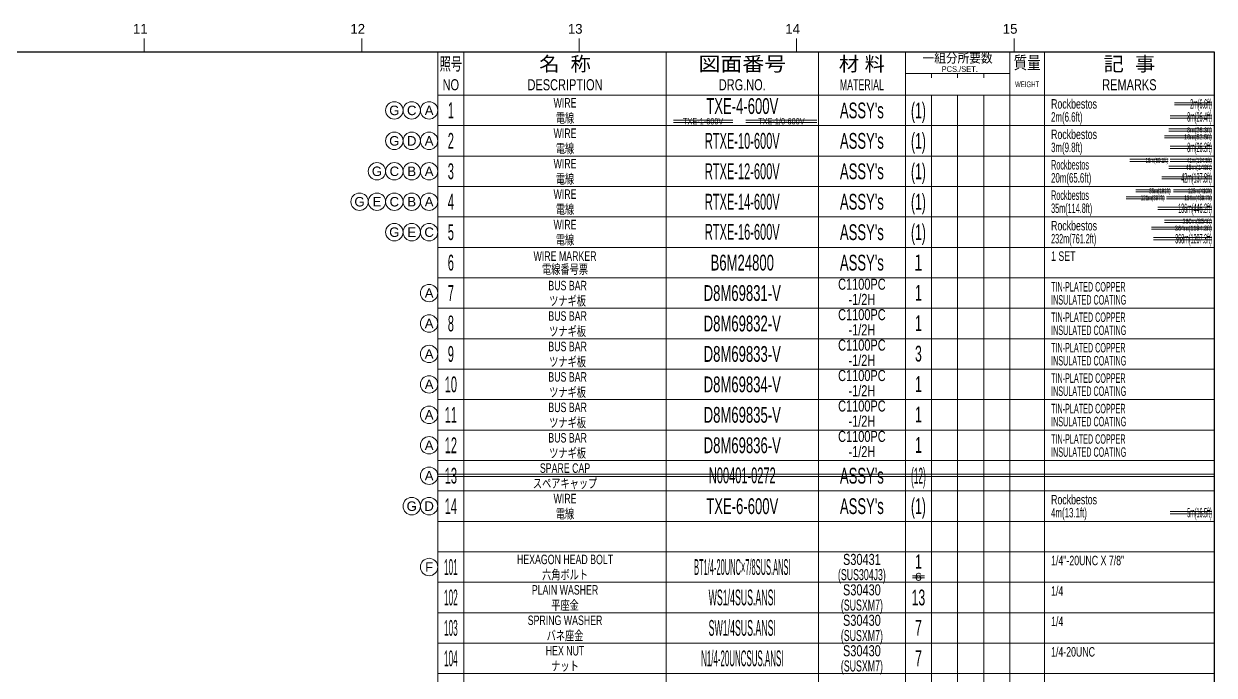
# Model space of a CAD drawing. Header units: millimetres. Extents: x 10 to 832, y 7 to 590.
# Drawn here: x 557.8 to 831.5, y 440.6 to 590.4 of the extents above; entities that cross this region are included whole.
import ezdxf
from ezdxf.enums import TextEntityAlignment as Align

# ---------------------------------------------------------------- set-up
doc = ezdxf.new("R2010")
doc.units = ezdxf.units.MM
for name, color, linetype in [('GR1_05', 7, 'Continuous'), ('図面枠B6M', 7, 'Continuous'), ('表題、部品表_01', 7, 'Continuous'), ('表題、部品表_02', 7, 'Continuous'), ('表題、部品表_03', 7, 'Continuous')]:
    doc.layers.add(name, color=color, linetype=linetype)
doc.styles.add('HG丸ｺﾞｼｯｸM-PRO', font='')
doc.styles.get('HG丸ｺﾞｼｯｸM-PRO').set_extended_font_data('HG丸ｺﾞｼｯｸM-PRO')

# ---------------------------------------------------------------- blocks, each defined once
blk = doc.blocks.new('BLKF023')
at = {"layer": '図面枠B6M', "color": 4, "linetype": 'Continuous', "lineweight": 13}
for p, q in [((585.5, 587), (585.5, 584)), ((635.5, 587), (635.5, 584)), ((685.5, 587), (685.5, 584)), ((735.5, 587), (735.5, 584)), ((785.5, 587), (785.5, 584)), ((829.5, 567), (831.5, 567)), ((829.5, 560), (831.5, 560)), ((829.5, 553), (831.5, 553)), ((829.5, 546), (831.5, 546)), ((829.5, 539), (831.5, 539)), ((829.5, 532), (831.5, 532)), ((829.5, 525), (831.5, 525)), ((829.5, 518), (831.5, 518)), ((829.5, 511), (831.5, 511)), ((829.5, 504), (831.5, 504)), ((829.5, 497), (831.5, 497)), ((829.5, 490), (831.5, 490)), ((829.5, 483), (831.5, 483)), ((829.5, 476), (831.5, 476)), ((829.5, 469), (831.5, 469)), ((829.5, 462), (831.5, 462)), ((829.5, 455), (831.5, 455)), ((829.5, 448), (831.5, 448)), ((829.5, 441), (831.5, 441))]:
    blk.add_line(p, q, dxfattribs=at)
at = {"layer": '図面枠B6M', "color": 2, "linetype": 'Continuous', "lineweight": 25}
for p, q in [((35.5, 584), (831.5, 584)), ((831.5, 584), (831.5, 15))]:
    blk.add_line(p, q, dxfattribs=at)
at = {"layer": '図面枠B6M', "color": 4, "linetype": 'Continuous', "lineweight": 13, "style": 'HG丸ｺﾞｼｯｸM-PRO', "width": 1.003994}
for s, p in [('11', (582.9, 587.45)), ('12', (632.9, 587.45)), ('13', (682.9, 587.45)), ('14', (732.9, 587.45)), ('15', (782.9, 587.45))]:
    blk.add_text(s, height=2.255, dxfattribs=at).set_placement(p, align=Align.BOTTOM_LEFT)
blk = doc.blocks.new('BLKF026')
at = {"layer": '表題、部品表_01', "color": 4, "linetype": 'Continuous', "lineweight": 13}
for p, q in [((653, 584), (653, 574)), ((653, 584), (831.5, 584)), ((659, 584), (659, 574)), ((705.5, 584), (705.5, 574)), ((740.5, 584), (740.5, 574)), ((760.5, 584), (760.5, 574)), ((784.5, 584), (784.5, 574)), ((792.5, 584), (792.5, 574)), ((831.5, 584), (831.5, 574)), ((760.5, 579), (784.5, 579)), ((766.5, 578), (766.5, 579)), ((772.5, 579), (772.5, 578)), ((778.5, 579), (778.5, 578)), ((653, 574), (831.5, 574))]:
    blk.add_line(p, q, dxfattribs=at)
at = {"layer": '表題、部品表_01', "color": 3, "linetype": 'Continuous', "lineweight": 35, "style": 'HG丸ｺﾞｼｯｸM-PRO'}
for s, height, width, p in [('名  称', 3.273, 1.042426, (682.25, 581.2)), ('図面番号', 3.273, 1.127518, (723, 581.2)), ('材 料', 3.273, 1.042439, (750.5, 581.2)), ('一組分所要数', 2.036, 0.966638, (772.5, 582.5)), ('質量', 2.909, 0.781842, (788.5, 581.5)), ('記  事', 3.273, 1.042426, (812, 581.2)), ('照号', 2.909, 0.651535, (656, 581.2)), ('PCS./SET.', 1.309, 0.862935, (773, 580)), ('NO', 2.545, 0.740841, (656, 576.4)), ('DESCRIPTION', 2.5455, 0.741365, (682.25, 576.4)), ('DRG.NO.', 2.545, 0.741189, (723, 576.4)), ('MATERIAL', 2.545, 0.594756, (750.5, 576.4)), ('REMARKS', 2.545, 0.742803, (812, 576.4)), ('WEIGHT', 1.309, 0.635507, (788.5, 576.5))]:
    blk.add_text(s, height=height, dxfattribs=dict(at, width=width)).set_placement(p, align=Align.MIDDLE_CENTER)
blk = doc.blocks.new('BLKF025')
at = {"layer": '表題、部品表_01', "color": 3, "linetype": 'Continuous', "lineweight": 13}
blk.add_blockref('BLKF026', (0, 0), dxfattribs=at)
blk = doc.blocks.new('BLKF133')
at = {"layer": '表題、部品表_02', "color": 4, "linetype": 'Continuous', "lineweight": 13}
for p, q in [((653, 567), (653, 560)), ((653, 567), (831.5, 567)), ((659, 567), (659, 560)), ((705.5, 567), (705.5, 560)), ((740.5, 567), (740.5, 560)), ((760.5, 567), (760.5, 560)), ((766.5, 567), (766.5, 560)), ((772.5, 567), (772.5, 560)), ((778.5, 560), (778.5, 567)), ((784.5, 567), (784.5, 560)), ((792.5, 567), (792.5, 560)), ((831.5, 567), (831.5, 560)), ((653, 560), (831.5, 560))]:
    blk.add_line(p, q, dxfattribs=at)
blk = doc.blocks.new('BLKF135')
at = {"layer": '表題、部品表_02', "color": 4, "linetype": 'Continuous', "lineweight": 13}
for p, q in [((653, 560), (653, 553)), ((653, 560), (831.5, 560)), ((659, 560), (659, 553)), ((705.5, 560), (705.5, 553)), ((740.5, 560), (740.5, 553)), ((760.5, 560), (760.5, 553)), ((766.5, 560), (766.5, 553)), ((772.5, 560), (772.5, 553)), ((778.5, 553), (778.5, 560)), ((784.5, 560), (784.5, 553)), ((792.5, 560), (792.5, 553)), ((831.5, 560), (831.5, 553)), ((653, 553), (831.5, 553))]:
    blk.add_line(p, q, dxfattribs=at)
blk = doc.blocks.new('BLKF137')
at = {"layer": '表題、部品表_02', "color": 4, "linetype": 'Continuous', "lineweight": 13}
for p, q in [((653, 553), (653, 546)), ((653, 553), (831.5, 553)), ((659, 553), (659, 546)), ((705.5, 553), (705.5, 546)), ((740.5, 553), (740.5, 546)), ((760.5, 553), (760.5, 546)), ((766.5, 553), (766.5, 546)), ((772.5, 553), (772.5, 546)), ((778.5, 546), (778.5, 553)), ((784.5, 553), (784.5, 546)), ((792.5, 553), (792.5, 546)), ((831.5, 553), (831.5, 546)), ((653, 546), (831.5, 546))]:
    blk.add_line(p, q, dxfattribs=at)
blk = doc.blocks.new('BLKF139')
at = {"layer": '表題、部品表_02', "color": 4, "linetype": 'Continuous', "lineweight": 13}
for p, q in [((653, 546), (653, 539)), ((653, 546), (831.5, 546)), ((659, 546), (659, 539)), ((705.5, 546), (705.5, 539)), ((740.5, 546), (740.5, 539)), ((760.5, 546), (760.5, 539)), ((766.5, 546), (766.5, 539)), ((772.5, 546), (772.5, 539)), ((778.5, 539), (778.5, 546)), ((784.5, 546), (784.5, 539)), ((792.5, 546), (792.5, 539)), ((831.5, 546), (831.5, 539)), ((653, 539), (831.5, 539))]:
    blk.add_line(p, q, dxfattribs=at)
blk = doc.blocks.new('BLKF141')
at = {"layer": '表題、部品表_02', "color": 4, "linetype": 'Continuous', "lineweight": 13}
for p, q in [((653, 539), (653, 532)), ((653, 539), (831.5, 539)), ((659, 539), (659, 532)), ((705.5, 539), (705.5, 532)), ((740.5, 539), (740.5, 532)), ((760.5, 539), (760.5, 532)), ((766.5, 539), (766.5, 532)), ((772.5, 539), (772.5, 532)), ((778.5, 532), (778.5, 539)), ((784.5, 539), (784.5, 532)), ((792.5, 539), (792.5, 532)), ((831.5, 539), (831.5, 532)), ((653, 532), (831.5, 532))]:
    blk.add_line(p, q, dxfattribs=at)
blk = doc.blocks.new('BLKF143')
at = {"layer": '表題、部品表_02', "color": 4, "linetype": 'Continuous', "lineweight": 13}
for p, q in [((653, 532), (653, 525)), ((653, 532), (831.5, 532)), ((659, 532), (659, 525)), ((705.5, 532), (705.5, 525)), ((740.5, 532), (740.5, 525)), ((760.5, 532), (760.5, 525)), ((766.5, 532), (766.5, 525)), ((772.5, 532), (772.5, 525)), ((778.5, 525), (778.5, 532)), ((784.5, 532), (784.5, 525)), ((792.5, 532), (792.5, 525)), ((831.5, 532), (831.5, 525)), ((653, 525), (831.5, 525))]:
    blk.add_line(p, q, dxfattribs=at)
blk = doc.blocks.new('BLKF145')
at = {"layer": '表題、部品表_02', "color": 4, "linetype": 'Continuous', "lineweight": 13}
for p, q in [((653, 525), (653, 518)), ((653, 525), (831.5, 525)), ((659, 525), (659, 518)), ((705.5, 525), (705.5, 518)), ((740.5, 525), (740.5, 518)), ((760.5, 525), (760.5, 518)), ((766.5, 525), (766.5, 518)), ((772.5, 525), (772.5, 518)), ((778.5, 518), (778.5, 525)), ((784.5, 525), (784.5, 518)), ((792.5, 525), (792.5, 518)), ((831.5, 525), (831.5, 518)), ((653, 518), (831.5, 518))]:
    blk.add_line(p, q, dxfattribs=at)
blk = doc.blocks.new('BLKF147')
at = {"layer": '表題、部品表_02', "color": 4, "linetype": 'Continuous', "lineweight": 13}
for p, q in [((653, 518), (653, 511)), ((653, 518), (831.5, 518)), ((659, 518), (659, 511)), ((705.5, 518), (705.5, 511)), ((740.5, 518), (740.5, 511)), ((760.5, 518), (760.5, 511)), ((766.5, 518), (766.5, 511)), ((772.5, 518), (772.5, 511)), ((778.5, 511), (778.5, 518)), ((784.5, 518), (784.5, 511)), ((792.5, 518), (792.5, 511)), ((831.5, 518), (831.5, 511)), ((653, 511), (831.5, 511))]:
    blk.add_line(p, q, dxfattribs=at)
blk = doc.blocks.new('BLKF149')
at = {"layer": '表題、部品表_02', "color": 4, "linetype": 'Continuous', "lineweight": 13}
for p, q in [((653, 511), (653, 504)), ((653, 511), (831.5, 511)), ((659, 511), (659, 504)), ((705.5, 511), (705.5, 504)), ((740.5, 511), (740.5, 504)), ((760.5, 511), (760.5, 504)), ((766.5, 511), (766.5, 504)), ((772.5, 511), (772.5, 504)), ((778.5, 504), (778.5, 511)), ((784.5, 511), (784.5, 504)), ((792.5, 511), (792.5, 504)), ((831.5, 511), (831.5, 504)), ((653, 504), (831.5, 504))]:
    blk.add_line(p, q, dxfattribs=at)
blk = doc.blocks.new('BLKF151')
at = {"layer": '表題、部品表_02', "color": 4, "linetype": 'Continuous', "lineweight": 13}
for p, q in [((653, 504), (653, 497)), ((653, 504), (831.5, 504)), ((659, 504), (659, 497)), ((705.5, 504), (705.5, 497)), ((740.5, 504), (740.5, 497)), ((760.5, 504), (760.5, 497)), ((766.5, 504), (766.5, 497)), ((772.5, 504), (772.5, 497)), ((778.5, 497), (778.5, 504)), ((784.5, 504), (784.5, 497)), ((792.5, 504), (792.5, 497)), ((831.5, 504), (831.5, 497)), ((653, 497), (831.5, 497))]:
    blk.add_line(p, q, dxfattribs=at)
blk = doc.blocks.new('BLKF153')
at = {"layer": '表題、部品表_02', "color": 4, "linetype": 'Continuous', "lineweight": 13}
for p, q in [((653, 497), (653, 490)), ((653, 497), (831.5, 497)), ((659, 497), (659, 490)), ((705.5, 497), (705.5, 490)), ((740.5, 497), (740.5, 490)), ((760.5, 497), (760.5, 490)), ((766.5, 497), (766.5, 490)), ((772.5, 497), (772.5, 490)), ((778.5, 490), (778.5, 497)), ((784.5, 497), (784.5, 490)), ((792.5, 497), (792.5, 490)), ((831.5, 497), (831.5, 490)), ((653, 490), (831.5, 490))]:
    blk.add_line(p, q, dxfattribs=at)
blk = doc.blocks.new('BLKF155')
at = {"layer": '表題、部品表_02', "color": 4, "linetype": 'Continuous', "lineweight": 13}
for p, q in [((653, 441), (653, 434)), ((653, 441), (831.5, 441)), ((659, 441), (659, 434)), ((705.5, 441), (705.5, 434)), ((740.5, 441), (740.5, 434)), ((760.5, 441), (760.5, 434)), ((766.5, 441), (766.5, 434)), ((772.5, 441), (772.5, 434)), ((778.5, 434), (778.5, 441)), ((784.5, 441), (784.5, 434)), ((792.5, 441), (792.5, 434)), ((831.5, 441), (831.5, 434)), ((653, 434), (831.5, 434))]:
    blk.add_line(p, q, dxfattribs=at)
blk = doc.blocks.new('BLKF177')
at = {"layer": '表題、部品表_02', "color": 4, "linetype": 'Continuous', "lineweight": 13}
for p, q in [((653, 469), (653, 462)), ((653, 469), (831.5, 469)), ((659, 469), (659, 462)), ((705.5, 469), (705.5, 462)), ((740.5, 469), (740.5, 462)), ((760.5, 469), (760.5, 462)), ((766.5, 469), (766.5, 462)), ((772.5, 469), (772.5, 462)), ((778.5, 462), (778.5, 469)), ((784.5, 469), (784.5, 462)), ((792.5, 469), (792.5, 462)), ((831.5, 469), (831.5, 462)), ((653, 462), (831.5, 462))]:
    blk.add_line(p, q, dxfattribs=at)
blk = doc.blocks.new('BLKF179')
at = {"layer": '表題、部品表_02', "color": 4, "linetype": 'Continuous', "lineweight": 13}
for p, q in [((653, 574), (653, 567)), ((653, 574), (831.5, 574)), ((659, 574), (659, 567)), ((705.5, 574), (705.5, 567)), ((740.5, 574), (740.5, 567)), ((760.5, 574), (760.5, 567)), ((766.5, 574), (766.5, 567)), ((772.5, 574), (772.5, 567)), ((778.5, 567), (778.5, 574)), ((784.5, 574), (784.5, 567)), ((792.5, 574), (792.5, 567)), ((831.5, 574), (831.5, 567)), ((653, 567), (831.5, 567))]:
    blk.add_line(p, q, dxfattribs=at)
blk = doc.blocks.new('BLKF181')
at = {"layer": '表題、部品表_02', "color": 4, "linetype": 'Continuous', "lineweight": 13}
for p, q in [((653, 476), (653, 469)), ((653, 476), (831.5, 476)), ((659, 476), (659, 469)), ((705.5, 476), (705.5, 469)), ((740.5, 476), (740.5, 469)), ((760.5, 476), (760.5, 469)), ((766.5, 476), (766.5, 469)), ((772.5, 476), (772.5, 469)), ((778.5, 469), (778.5, 476)), ((784.5, 476), (784.5, 469)), ((792.5, 476), (792.5, 469)), ((831.5, 476), (831.5, 469)), ((653, 469), (831.5, 469))]:
    blk.add_line(p, q, dxfattribs=at)
blk = doc.blocks.new('BLKF183')
at = {"layer": '表題、部品表_02', "color": 4, "linetype": 'Continuous', "lineweight": 13}
for p, q in [((653, 455), (653, 448)), ((653, 455), (831.5, 455)), ((659, 455), (659, 448)), ((705.5, 455), (705.5, 448)), ((740.5, 455), (740.5, 448)), ((760.5, 455), (760.5, 448)), ((766.5, 455), (766.5, 448)), ((772.5, 455), (772.5, 448)), ((778.5, 448), (778.5, 455)), ((784.5, 455), (784.5, 448)), ((792.5, 455), (792.5, 448)), ((831.5, 455), (831.5, 448)), ((653, 448), (831.5, 448))]:
    blk.add_line(p, q, dxfattribs=at)
blk = doc.blocks.new('BLKF185')
at = {"layer": '表題、部品表_02', "color": 4, "linetype": 'Continuous', "lineweight": 13}
for p, q in [((653, 462), (653, 455)), ((653, 462), (831.5, 462)), ((659, 462), (659, 455)), ((705.5, 462), (705.5, 455)), ((740.5, 462), (740.5, 455)), ((760.5, 462), (760.5, 455)), ((766.5, 462), (766.5, 455)), ((772.5, 462), (772.5, 455)), ((778.5, 455), (778.5, 462)), ((784.5, 462), (784.5, 455)), ((792.5, 462), (792.5, 455)), ((831.5, 462), (831.5, 455)), ((653, 455), (831.5, 455))]:
    blk.add_line(p, q, dxfattribs=at)
blk = doc.blocks.new('BLKF187')
at = {"layer": '表題、部品表_02', "color": 4, "linetype": 'Continuous', "lineweight": 13}
for p, q in [((653, 448), (653, 441)), ((653, 448), (831.5, 448)), ((659, 448), (659, 441)), ((705.5, 448), (705.5, 441)), ((740.5, 448), (740.5, 441)), ((760.5, 448), (760.5, 441)), ((766.5, 448), (766.5, 441)), ((772.5, 448), (772.5, 441)), ((778.5, 441), (778.5, 448)), ((784.5, 448), (784.5, 441)), ((792.5, 448), (792.5, 441)), ((831.5, 448), (831.5, 441)), ((653, 441), (831.5, 441))]:
    blk.add_line(p, q, dxfattribs=at)
blk = doc.blocks.new('BLKF189')
at = {"layer": '表題、部品表_02', "color": 4, "linetype": 'Continuous', "lineweight": 13}
for p, q in [((653, 490), (653, 483)), ((653, 490), (831.5, 490)), ((659, 490), (659, 483)), ((705.5, 490), (705.5, 483)), ((740.5, 490), (740.5, 483)), ((760.5, 490), (760.5, 483)), ((766.5, 490), (766.5, 483)), ((772.5, 490), (772.5, 483)), ((778.5, 483), (778.5, 490)), ((784.5, 490), (784.5, 483)), ((792.5, 490), (792.5, 483)), ((831.5, 490), (831.5, 483)), ((653, 483), (831.5, 483))]:
    blk.add_line(p, q, dxfattribs=at)
blk = doc.blocks.new('BLKF192')
at = {"layer": 'GR1_05', "color": 4, "linetype": 'Continuous', "lineweight": 13}
blk.add_circle((651, 486.5), 2, dxfattribs=at)
at = {"layer": 'GR1_05', "color": 4, "linetype": 'Continuous', "lineweight": 13, "style": 'HG丸ｺﾞｼｯｸM-PRO', "width": 1.042301}
blk.add_text('A', height=2.18, dxfattribs=at).set_placement((651, 486.5), align=Align.MIDDLE_CENTER)
blk = doc.blocks.new('BLKF195')
at = {"layer": 'GR1_05', "color": 4, "linetype": 'Continuous', "lineweight": 13}
blk.add_circle((651, 493.5), 2, dxfattribs=at)
at = {"layer": 'GR1_05', "color": 4, "linetype": 'Continuous', "lineweight": 13, "style": 'HG丸ｺﾞｼｯｸM-PRO', "width": 1.042301}
blk.add_text('A', height=2.18, dxfattribs=at).set_placement((651, 493.5), align=Align.MIDDLE_CENTER)
blk = doc.blocks.new('BLKF196')
at = {"layer": 'GR1_05', "color": 4, "linetype": 'Continuous', "lineweight": 13}
blk.add_circle((651, 500.5), 2, dxfattribs=at)
at = {"layer": 'GR1_05', "color": 4, "linetype": 'Continuous', "lineweight": 13, "style": 'HG丸ｺﾞｼｯｸM-PRO', "width": 1.042301}
blk.add_text('A', height=2.18, dxfattribs=at).set_placement((651, 500.5), align=Align.MIDDLE_CENTER)
blk = doc.blocks.new('BLKF197')
at = {"layer": 'GR1_05', "color": 4, "linetype": 'Continuous', "lineweight": 13}
blk.add_circle((651, 507.5), 2, dxfattribs=at)
at = {"layer": 'GR1_05', "color": 4, "linetype": 'Continuous', "lineweight": 13, "style": 'HG丸ｺﾞｼｯｸM-PRO', "width": 1.042301}
blk.add_text('A', height=2.18, dxfattribs=at).set_placement((651, 507.5), align=Align.MIDDLE_CENTER)
blk = doc.blocks.new('BLKF198')
at = {"layer": 'GR1_05', "color": 4, "linetype": 'Continuous', "lineweight": 13}
blk.add_circle((651, 514.5), 2, dxfattribs=at)
at = {"layer": 'GR1_05', "color": 4, "linetype": 'Continuous', "lineweight": 13, "style": 'HG丸ｺﾞｼｯｸM-PRO', "width": 1.042301}
blk.add_text('A', height=2.18, dxfattribs=at).set_placement((651, 514.5), align=Align.MIDDLE_CENTER)
blk = doc.blocks.new('BLKF199')
at = {"layer": 'GR1_05', "color": 4, "linetype": 'Continuous', "lineweight": 13}
blk.add_circle((651, 521.5), 2, dxfattribs=at)
at = {"layer": 'GR1_05', "color": 4, "linetype": 'Continuous', "lineweight": 13, "style": 'HG丸ｺﾞｼｯｸM-PRO', "width": 1.042301}
blk.add_text('A', height=2.18, dxfattribs=at).set_placement((651, 521.5), align=Align.MIDDLE_CENTER)
blk = doc.blocks.new('BLKF200')
at = {"layer": 'GR1_05', "color": 4, "linetype": 'Continuous', "lineweight": 13}
blk.add_circle((651, 528.5), 2, dxfattribs=at)
at = {"layer": 'GR1_05', "color": 4, "linetype": 'Continuous', "lineweight": 13, "style": 'HG丸ｺﾞｼｯｸM-PRO', "width": 1.042301}
blk.add_text('A', height=2.18, dxfattribs=at).set_placement((651, 528.5), align=Align.MIDDLE_CENTER)
blk = doc.blocks.new('BLKF222')
at = {"layer": 'GR1_05', "color": 4, "linetype": 'Continuous', "lineweight": 13}
blk.add_circle((651, 542.5), 2, dxfattribs=at)
at = {"layer": 'GR1_05', "color": 4, "linetype": 'Continuous', "lineweight": 13, "style": 'HG丸ｺﾞｼｯｸM-PRO', "width": 1.042931}
blk.add_text('C', height=2.18, dxfattribs=at).set_placement((651, 542.5), align=Align.MIDDLE_CENTER)
blk = doc.blocks.new('BLKF231')
at = {"layer": '表題、部品表_02', "color": 4, "linetype": 'Continuous', "lineweight": 13}
for p, q in [((653, 483), (653, 476)), ((653, 483), (831.5, 483)), ((659, 483), (659, 476)), ((705.5, 483), (705.5, 476)), ((740.5, 483), (740.5, 476)), ((760.5, 483), (760.5, 476)), ((766.5, 483), (766.5, 476)), ((772.5, 483), (772.5, 476)), ((778.5, 476), (778.5, 483)), ((784.5, 483), (784.5, 476)), ((792.5, 483), (792.5, 476)), ((831.5, 483), (831.5, 476)), ((653, 476), (831.5, 476))]:
    blk.add_line(p, q, dxfattribs=at)
blk = doc.blocks.new('BLKF233')
at = {"layer": 'GR1_05', "color": 4, "linetype": 'Continuous', "lineweight": 13}
blk.add_circle((651, 479.5), 2, dxfattribs=at)
at = {"layer": 'GR1_05', "color": 4, "linetype": 'Continuous', "lineweight": 13, "style": 'HG丸ｺﾞｼｯｸM-PRO', "width": 1.042833}
blk.add_text('D', height=2.18, dxfattribs=at).set_placement((651, 479.5), align=Align.MIDDLE_CENTER)
blk = doc.blocks.new('BLKF277')
at = {"layer": 'GR1_05', "color": 4, "linetype": 'Continuous', "lineweight": 13}
blk.add_circle((647, 542.5), 2, dxfattribs=at)
at = {"layer": 'GR1_05', "color": 4, "linetype": 'Continuous', "lineweight": 13, "style": 'HG丸ｺﾞｼｯｸM-PRO', "width": 1.04259}
blk.add_text('E', height=2.18, dxfattribs=at).set_placement((647, 542.5), align=Align.MIDDLE_CENTER)
blk = doc.blocks.new('BLKF283')
at = {"layer": 'GR1_05', "color": 4, "linetype": 'Continuous', "lineweight": 13}
blk.add_circle((651, 465.5), 2, dxfattribs=at)
at = {"layer": 'GR1_05', "color": 4, "linetype": 'Continuous', "lineweight": 13, "style": 'HG丸ｺﾞｼｯｸM-PRO', "width": 1.042153}
blk.add_text('F', height=2.18, dxfattribs=at).set_placement((651, 465.5), align=Align.MIDDLE_CENTER)
blk = doc.blocks.new('BLKF289')
at = {"layer": 'GR1_05', "color": 4, "linetype": 'Continuous', "lineweight": 13}
blk.add_circle((651, 570.5), 2, dxfattribs=at)
at = {"layer": 'GR1_05', "color": 4, "linetype": 'Continuous', "lineweight": 13, "style": 'HG丸ｺﾞｼｯｸM-PRO', "width": 1.042301}
blk.add_text('A', height=2.18, dxfattribs=at).set_placement((651, 570.5), align=Align.MIDDLE_CENTER)
blk = doc.blocks.new('BLKF290')
at = {"layer": 'GR1_05', "color": 4, "linetype": 'Continuous', "lineweight": 13}
blk.add_circle((647, 570.5), 2, dxfattribs=at)
at = {"layer": 'GR1_05', "color": 4, "linetype": 'Continuous', "lineweight": 13, "style": 'HG丸ｺﾞｼｯｸM-PRO', "width": 1.042931}
blk.add_text('C', height=2.18, dxfattribs=at).set_placement((647, 570.5), align=Align.MIDDLE_CENTER)
blk = doc.blocks.new('BLKF291')
at = {"layer": 'GR1_05', "color": 4, "linetype": 'Continuous', "lineweight": 13}
blk.add_circle((643, 570.5), 2, dxfattribs=at)
at = {"layer": 'GR1_05', "color": 4, "linetype": 'Continuous', "lineweight": 13, "style": 'HG丸ｺﾞｼｯｸM-PRO', "width": 1.042883}
blk.add_text('G', height=2.18, dxfattribs=at).set_placement((643, 570.5), align=Align.MIDDLE_CENTER)
blk = doc.blocks.new('BLKF292')
at = {"layer": 'GR1_05', "color": 4, "linetype": 'Continuous', "lineweight": 13}
blk.add_circle((651, 563.5), 2, dxfattribs=at)
at = {"layer": 'GR1_05', "color": 4, "linetype": 'Continuous', "lineweight": 13, "style": 'HG丸ｺﾞｼｯｸM-PRO', "width": 1.042301}
blk.add_text('A', height=2.18, dxfattribs=at).set_placement((651, 563.5), align=Align.MIDDLE_CENTER)
blk = doc.blocks.new('BLKF293')
at = {"layer": 'GR1_05', "color": 4, "linetype": 'Continuous', "lineweight": 13}
blk.add_circle((647, 563.5), 2, dxfattribs=at)
at = {"layer": 'GR1_05', "color": 4, "linetype": 'Continuous', "lineweight": 13, "style": 'HG丸ｺﾞｼｯｸM-PRO', "width": 1.042833}
blk.add_text('D', height=2.18, dxfattribs=at).set_placement((647, 563.5), align=Align.MIDDLE_CENTER)
blk = doc.blocks.new('BLKF294')
at = {"layer": 'GR1_05', "color": 4, "linetype": 'Continuous', "lineweight": 13}
blk.add_circle((643, 563.5), 2, dxfattribs=at)
at = {"layer": 'GR1_05', "color": 4, "linetype": 'Continuous', "lineweight": 13, "style": 'HG丸ｺﾞｼｯｸM-PRO', "width": 1.042883}
blk.add_text('G', height=2.18, dxfattribs=at).set_placement((643, 563.5), align=Align.MIDDLE_CENTER)
blk = doc.blocks.new('BLKF295')
at = {"layer": 'GR1_05', "color": 4, "linetype": 'Continuous', "lineweight": 13}
blk.add_circle((651, 556.5), 2, dxfattribs=at)
at = {"layer": 'GR1_05', "color": 4, "linetype": 'Continuous', "lineweight": 13, "style": 'HG丸ｺﾞｼｯｸM-PRO', "width": 1.042301}
blk.add_text('A', height=2.18, dxfattribs=at).set_placement((651, 556.5), align=Align.MIDDLE_CENTER)
blk = doc.blocks.new('BLKF296')
at = {"layer": 'GR1_05', "color": 4, "linetype": 'Continuous', "lineweight": 13}
blk.add_circle((647, 556.5), 2, dxfattribs=at)
at = {"layer": 'GR1_05', "color": 4, "linetype": 'Continuous', "lineweight": 13, "style": 'HG丸ｺﾞｼｯｸM-PRO', "width": 1.04272}
blk.add_text('B', height=2.18, dxfattribs=at).set_placement((647, 556.5), align=Align.MIDDLE_CENTER)
blk = doc.blocks.new('BLKF297')
at = {"layer": 'GR1_05', "color": 4, "linetype": 'Continuous', "lineweight": 13}
blk.add_circle((643, 556.5), 2, dxfattribs=at)
at = {"layer": 'GR1_05', "color": 4, "linetype": 'Continuous', "lineweight": 13, "style": 'HG丸ｺﾞｼｯｸM-PRO', "width": 1.042931}
blk.add_text('C', height=2.18, dxfattribs=at).set_placement((643, 556.5), align=Align.MIDDLE_CENTER)
blk = doc.blocks.new('BLKF298')
at = {"layer": 'GR1_05', "color": 4, "linetype": 'Continuous', "lineweight": 13}
blk.add_circle((639, 556.5), 2, dxfattribs=at)
at = {"layer": 'GR1_05', "color": 4, "linetype": 'Continuous', "lineweight": 13, "style": 'HG丸ｺﾞｼｯｸM-PRO', "width": 1.042883}
blk.add_text('G', height=2.18, dxfattribs=at).set_placement((639, 556.5), align=Align.MIDDLE_CENTER)
blk = doc.blocks.new('BLKF299')
at = {"layer": 'GR1_05', "color": 4, "linetype": 'Continuous', "lineweight": 13}
blk.add_circle((643, 542.5), 2, dxfattribs=at)
at = {"layer": 'GR1_05', "color": 4, "linetype": 'Continuous', "lineweight": 13, "style": 'HG丸ｺﾞｼｯｸM-PRO', "width": 1.042883}
blk.add_text('G', height=2.18, dxfattribs=at).set_placement((643, 542.5), align=Align.MIDDLE_CENTER)
blk = doc.blocks.new('BLKF300')
at = {"layer": 'GR1_05', "color": 4, "linetype": 'Continuous', "lineweight": 13}
blk.add_circle((651, 549.5), 2, dxfattribs=at)
at = {"layer": 'GR1_05', "color": 4, "linetype": 'Continuous', "lineweight": 13, "style": 'HG丸ｺﾞｼｯｸM-PRO', "width": 1.042301}
blk.add_text('A', height=2.18, dxfattribs=at).set_placement((651, 549.5), align=Align.MIDDLE_CENTER)
blk = doc.blocks.new('BLKF301')
at = {"layer": 'GR1_05', "color": 4, "linetype": 'Continuous', "lineweight": 13}
blk.add_circle((647, 549.5), 2, dxfattribs=at)
at = {"layer": 'GR1_05', "color": 4, "linetype": 'Continuous', "lineweight": 13, "style": 'HG丸ｺﾞｼｯｸM-PRO', "width": 1.04272}
blk.add_text('B', height=2.18, dxfattribs=at).set_placement((647, 549.5), align=Align.MIDDLE_CENTER)
blk = doc.blocks.new('BLKF302')
at = {"layer": 'GR1_05', "color": 4, "linetype": 'Continuous', "lineweight": 13}
blk.add_circle((643, 549.5), 2, dxfattribs=at)
at = {"layer": 'GR1_05', "color": 4, "linetype": 'Continuous', "lineweight": 13, "style": 'HG丸ｺﾞｼｯｸM-PRO', "width": 1.042931}
blk.add_text('C', height=2.18, dxfattribs=at).set_placement((643, 549.5), align=Align.MIDDLE_CENTER)
blk = doc.blocks.new('BLKF303')
at = {"layer": 'GR1_05', "color": 4, "linetype": 'Continuous', "lineweight": 13}
blk.add_circle((635, 549.5), 2, dxfattribs=at)
at = {"layer": 'GR1_05', "color": 4, "linetype": 'Continuous', "lineweight": 13, "style": 'HG丸ｺﾞｼｯｸM-PRO', "width": 1.042883}
blk.add_text('G', height=2.18, dxfattribs=at).set_placement((635, 549.5), align=Align.MIDDLE_CENTER)
blk = doc.blocks.new('BLKF304')
at = {"layer": 'GR1_05', "color": 4, "linetype": 'Continuous', "lineweight": 13}
blk.add_circle((639, 549.5), 2, dxfattribs=at)
at = {"layer": 'GR1_05', "color": 4, "linetype": 'Continuous', "lineweight": 13, "style": 'HG丸ｺﾞｼｯｸM-PRO', "width": 1.04259}
blk.add_text('E', height=2.18, dxfattribs=at).set_placement((639, 549.5), align=Align.MIDDLE_CENTER)
blk = doc.blocks.new('BLKF305')
at = {"layer": 'GR1_05', "color": 4, "linetype": 'Continuous', "lineweight": 13}
blk.add_circle((647, 479.5), 2, dxfattribs=at)
at = {"layer": 'GR1_05', "color": 4, "linetype": 'Continuous', "lineweight": 13, "style": 'HG丸ｺﾞｼｯｸM-PRO', "width": 1.042883}
blk.add_text('G', height=2.18, dxfattribs=at).set_placement((647, 479.5), align=Align.MIDDLE_CENTER)

msp = doc.modelspace()

# ---------------------------------------------------------------- linework, layer by layer
at = {"layer": 'GR1_05', "color": 4, "linetype": 'Continuous', "lineweight": 13}
for p, q in [((822.36, 572.25), (830.96, 572.25)), ((822.36, 571.75), (830.96, 571.75)), ((707.2, 568.25), (720.8, 568.25)), ((707.2, 567.75), (720.8, 567.75)), ((723.84, 568.25), (740.16, 568.25)), ((723.84, 567.75), (740.16, 567.75)), ((821.36, 569.25), (830.96, 569.25)), ((821.36, 568.75), (830.96, 568.75)), ((820.06, 564.66), (830.96, 564.66)), ((820.06, 564.16), (830.96, 564.16)), ((821.1, 566.26), (830.96, 566.26)), ((821.1, 565.76), (830.96, 565.76)), ((821.36, 562.25), (830.96, 562.25)), ((821.36, 561.75), (830.96, 561.75)), ((812.09, 559.26), (820.9, 559.26)), ((812.09, 558.76), (820.9, 558.76)), ((821.38, 559.26), (830.96, 559.26)), ((821.38, 558.76), (830.96, 558.76)), ((821.05, 557.66), (830.96, 557.66)), ((821.05, 557.16), (830.96, 557.16)), ((819.45, 555.25), (830.96, 555.25)), ((819.45, 554.75), (830.96, 554.75)), ((811.29, 550.66), (820.09, 550.66)), ((811.29, 550.16), (820.09, 550.16)), ((813.47, 552.26), (821.47, 552.26)), ((813.47, 551.76), (821.47, 551.76)), ((820.57, 550.66), (830.96, 550.66)), ((820.57, 550.16), (830.96, 550.16)), ((822.17, 552.26), (830.96, 552.26)), ((822.17, 551.76), (830.96, 551.76)), ((818.51, 548.25), (830.96, 548.25)), ((818.51, 547.75), (830.96, 547.75)), ((820.08, 545.26), (830.96, 545.26)), ((820.08, 544.76), (830.96, 544.76)), ((817.09, 543.66), (830.96, 543.66)), ((817.09, 543.16), (830.96, 543.16)), ((817.53, 541.25), (830.96, 541.25)), ((817.53, 540.75), (830.96, 540.75)), ((653, 486.83), (831.5, 486.83)), ((653, 486.33), (831.5, 486.33)), ((821.36, 478.25), (830.96, 478.25)), ((821.36, 477.75), (830.96, 477.75)), ((762.13, 463.5), (764.88, 463.5)), ((762.13, 463), (764.88, 463))]:
    msp.add_line(p, q, dxfattribs=at)

# ---------------------------------------------------------------- block references
for name in ['BLKF291', 'BLKF290', 'BLKF289', 'BLKF294', 'BLKF293', 'BLKF292', 'BLKF298', 'BLKF297', 'BLKF296', 'BLKF295', 'BLKF303', 'BLKF304', 'BLKF302', 'BLKF301', 'BLKF300', 'BLKF299', 'BLKF277', 'BLKF222', 'BLKF200', 'BLKF199', 'BLKF198', 'BLKF197', 'BLKF196', 'BLKF195', 'BLKF192', 'BLKF305', 'BLKF233', 'BLKF283']:
    msp.add_blockref(name, (0, 0), dxfattribs=at)
at = {"layer": '図面枠B6M', "color": 4, "linetype": 'Continuous', "lineweight": 13}
msp.add_blockref('BLKF023', (0, 0), dxfattribs=at)
at = {"layer": '表題、部品表_01', "color": 3, "linetype": 'Continuous', "lineweight": 13}
msp.add_blockref('BLKF025', (0, 0), dxfattribs=at)
at = {"layer": '表題、部品表_02', "color": 4, "linetype": 'Continuous', "lineweight": 13}
for name in ['BLKF179', 'BLKF133', 'BLKF135', 'BLKF137', 'BLKF139', 'BLKF141', 'BLKF143', 'BLKF145', 'BLKF147', 'BLKF149', 'BLKF151', 'BLKF153', 'BLKF189', 'BLKF231', 'BLKF181', 'BLKF177', 'BLKF185', 'BLKF183', 'BLKF187', 'BLKF155']:
    msp.add_blockref(name, (0, 0), dxfattribs=at)

# ---------------------------------------------------------------- texts
at = {"layer": 'GR1_05', "color": 3, "linetype": 'Continuous', "lineweight": 35, "style": 'HG丸ｺﾞｼｯｸM-PRO'}
for s, height, width, p in [('2m(6.6ft)', 2.182, 0.34085, (830.96, 572)), ('8m(26.4ft)', 2.182, 0.340758, (830.96, 569)), ('8m(26.3ft)', 1.164, 0.643171, (830.96, 566.01)), ('16m(52.5ft)', 1.1636, 0.643023, (830.96, 564.41)), ('8m(26.3ft)', 2.182, 0.340758, (830.96, 562)), ('18m(59.1ft)', 1.1636, 0.521577, (820.9, 559.01)), ('41m(134.5ft)', 1.1636, 0.521538, (830.96, 559.01)), ('42m(137.8ft)', 2.1818, 0.340631, (830.96, 555)), ('45m(148ft)', 1.164, 0.642814, (830.96, 557.41)), ('121m(397ft)', 1.1636, 0.521248, (820.09, 550.41)), ('55m(181ft)', 1.164, 0.521254, (821.47, 552.01)), ('134m(439.7ft)', 1.1636, 0.521506, (830.96, 550.41)), ('125m(410ft)', 1.1636, 0.521248, (830.96, 552.01)), ('136m(446.2ft)', 2.1818, 0.340586, (830.96, 548)), ('260m(854ft)', 1.1636, 0.642715, (830.96, 545.01)), ('364m(1194.3ft)', 1.1636, 0.642731, (830.96, 543.41)), ('368m(1207.3ft)', 2.1818, 0.340548, (830.96, 541)), ('5m(16.5ft)', 2.182, 0.340758, (830.96, 478))]:
    msp.add_text(s, height=height, dxfattribs=dict(at, width=width)).set_placement(p, align=Align.MIDDLE_RIGHT)
for s, height, width, p in [('TXE-1-600V', 1.455, 0.724192, (714, 568)), ('TXE-1/0-600V', 1.4545, 0.724198, (732, 568)), ('SPARE CAP', 2.182, 0.691878, (682.25, 488.25)), ('N00401-0272', 3.6364, 0.521164, (723, 486.58)), ("ASSY's", 3.636, 0.617769, (750.5, 486.5)), ('(12)', 3.636, 0.391835, (763.5, 486.5)), ('スペアキャップ', 2.182, 0.692256, (682.25, 484.75)), ('6', 1.82, 1.163097, (763.5, 463.25))]:
    msp.add_text(s, height=height, dxfattribs=dict(at, width=width)).set_placement(p, align=Align.MIDDLE_CENTER)
at = {"layer": '表題、部品表_03', "color": 3, "linetype": 'Continuous', "lineweight": 35, "style": 'HG丸ｺﾞｼｯｸM-PRO'}
for s, height, width, p in [('1', 3.64, 0.521199, (656, 570.5)), ('WIRE', 2.182, 0.692288, (682.25, 572.25)), ('TXE-4-600V', 3.636, 0.619313, (723, 571.5)), ("ASSY's", 3.636, 0.617769, (750.5, 570.5)), ('(1)', 3.636, 0.576968, (763.5, 570.5)), ('電線', 2.182, 0.692256, (682.25, 568.75)), ('2', 3.64, 0.521199, (656, 563.5)), ('WIRE', 2.182, 0.692288, (682.25, 565.25)), ('RTXE-10-600V', 3.6364, 0.521404, (723, 563.5)), ("ASSY's", 3.636, 0.617769, (750.5, 563.5)), ('(1)', 3.636, 0.576968, (763.5, 563.5)), ('電線', 2.182, 0.692256, (682.25, 561.75)), ('3', 3.64, 0.521199, (656, 556.5)), ('WIRE', 2.182, 0.692288, (682.25, 558.25)), ('RTXE-12-600V', 3.6364, 0.521404, (723, 556.5)), ("ASSY's", 3.636, 0.617769, (750.5, 556.5)), ('(1)', 3.636, 0.576968, (763.5, 556.5)), ('電線', 2.182, 0.692256, (682.25, 554.75)), ('4', 3.64, 0.521199, (656, 549.5)), ('WIRE', 2.182, 0.692288, (682.25, 551.25)), ('RTXE-14-600V', 3.6364, 0.521404, (723, 549.5)), ("ASSY's", 3.636, 0.617769, (750.5, 549.5)), ('(1)', 3.636, 0.576968, (763.5, 549.5)), ('電線', 2.182, 0.692256, (682.25, 547.75)), ('WIRE', 2.182, 0.692288, (682.25, 544.25)), ('5', 3.64, 0.521199, (656, 542.5)), ('電線', 2.182, 0.692256, (682.25, 540.75)), ('電線', 2.182, 0.692256, (682.25, 540.75)), ('RTXE-16-600V', 3.6364, 0.521404, (723, 542.58)), ("ASSY's", 3.636, 0.617769, (750.5, 542.5)), ('(1)', 3.636, 0.576968, (763.5, 542.5)), ('6', 3.64, 0.521199, (656, 535.5)), ('WIRE MARKER', 2.1818, 0.692392, (682.25, 537)), ('B6M24800', 3.636, 0.619614, (723, 535.5)), ("ASSY's", 3.636, 0.617769, (750.5, 535.5)), ('１', 3.64, 0.578238, (763.5, 535.5)), ('電線番号票', 2.182, 0.692256, (682.25, 534)), ('BUS BAR', 2.182, 0.692724, (682.84, 530.22)), ('7', 3.64, 0.521199, (656, 528.5)), ('D8M69831-V', 3.636, 0.61947, (723, 528.5)), ('1', 3.64, 0.576062, (763.5, 528.57)), ('ツナギ板', 2.182, 0.692256, (682.84, 526.72)), ('8', 3.64, 0.521199, (656, 521.5)), ('BUS BAR', 2.182, 0.692724, (682.84, 523.22)), ('D8M69832-V', 3.636, 0.61947, (723, 521.5)), ('1', 3.64, 0.576062, (763.5, 521.57)), ('ツナギ板', 2.182, 0.692256, (682.84, 519.72)), ('BUS BAR', 2.182, 0.692724, (682.84, 516.22)), ('9', 3.64, 0.521199, (656, 514.5)), ('D8M69833-V', 3.636, 0.61947, (723, 514.5)), ('3', 3.64, 0.576062, (763.5, 514.57)), ('ツナギ板', 2.182, 0.692256, (682.84, 512.72)), ('10', 3.636, 0.521199, (656, 507.5)), ('BUS BAR', 2.182, 0.692724, (682.84, 509.22)), ('D8M69834-V', 3.636, 0.61947, (723, 507.5)), ('1', 3.64, 0.576062, (763.5, 507.57)), ('ツナギ板', 2.182, 0.692256, (682.84, 505.72)), ('11', 3.636, 0.521199, (656, 500.5)), ('BUS BAR', 2.182, 0.692724, (682.84, 502.22)), ('D8M69835-V', 3.636, 0.61947, (723, 500.5)), ('1', 3.64, 0.576062, (763.5, 500.57)), ('ツナギ板', 2.182, 0.692256, (682.84, 498.72)), ('BUS BAR', 2.182, 0.692724, (682.84, 495.22)), ('1', 3.64, 0.576062, (763.5, 493.57)), ('12', 3.636, 0.521199, (656, 493.5)), ('ツナギ板', 2.182, 0.692256, (682.84, 491.72)), ('D8M69836-V', 3.636, 0.61947, (723, 493.5)), ('13', 3.636, 0.521199, (656, 486.5)), ('WIRE', 2.182, 0.692288, (682.25, 481.25)), ('14', 3.636, 0.521199, (656, 479.5)), ('電線', 2.182, 0.692256, (682.25, 477.75)), ('TXE-6-600V', 3.636, 0.619313, (723, 479.5)), ("ASSY's", 3.636, 0.617769, (750.5, 479.5)), ('(1)', 3.636, 0.576968, (763.5, 479.5)), ('HEXAGON HEAD BOLT', 2.1818, 0.692201, (682.25, 467.25)), ('S30431', 2.545, 0.740904, (750.5, 467.25)), ('1', 3.27, 0.641898, (763.5, 466.75)), ('101', 3.636, 0.389528, (656, 465.5)), ('BT1/4-20UNC×7/8SUS.ANSI', 3.6364, 0.309159, (723, 465.5)), ('六角ボルト', 2.182, 0.692256, (682.25, 463.75)), ('(SUS304J3)', 2.545, 0.593559, (750.5, 463.75)), ('102', 3.636, 0.389528, (656, 458.5)), ('PLAIN WASHER', 2.1818, 0.691933, (682.25, 460.25)), ('WS1/4SUS.ANSI', 3.6364, 0.414964, (723, 458.5)), ('S30430', 2.545, 0.740904, (750.5, 460.25)), ('13', 3.636, 0.576062, (763.5, 458.5)), ('平座金', 2.182, 0.692256, (682.25, 456.75)), ('(SUSXM7)', 2.545, 0.594345, (750.5, 456.75)), ('SPRING WASHER', 2.1818, 0.691599, (682.25, 453.25)), ('S30430', 2.545, 0.740904, (750.5, 453.25)), ('103', 3.636, 0.389528, (656, 451.5)), ('SW1/4SUS.ANSI', 3.6364, 0.414964, (723, 451.5)), ('7', 3.64, 0.576062, (763.5, 451.5)), ('バネ座金', 2.182, 0.692256, (682.25, 449.75)), ('(SUSXM7)', 2.545, 0.594345, (750.5, 449.75)), ('104', 3.636, 0.389528, (656, 444.5)), ('HEX NUT', 2.182, 0.692138, (682.25, 446.25)), ('N1/4-20UNCSUS.ANSI', 3.6364, 0.374588, (723, 444.5)), ('S30430', 2.545, 0.740904, (750.5, 446.25)), ('7', 3.64, 0.576062, (763.5, 444.5)), ('ナット', 2.182, 0.692256, (682.25, 442.75)), ('(SUSXM7)', 2.545, 0.594345, (750.5, 442.75))]:
    msp.add_text(s, height=height, dxfattribs=dict(at, width=width)).set_placement(p, align=Align.MIDDLE_CENTER)
for s, height, width, p in [('Rockbestos', 2.182, 0.692554, (794, 572)), ('2m(6.6ft)', 2.182, 0.619197, (794, 569)), ('Rockbestos', 2.182, 0.692554, (794, 565)), ('3m(9.8ft)', 2.182, 0.619197, (794, 562)), ('Rockbestos', 2.182, 0.553628, (794, 558)), ('20m(65.6ft)', 2.1818, 0.619373, (794, 555)), ('Rockbestos', 2.182, 0.553628, (794, 551)), ('35m(114.8ft)', 2.1818, 0.553597, (794, 548)), ('Rockbestos', 2.182, 0.692554, (794, 544)), ('232m(761.2ft)', 2.1818, 0.553646, (794, 541)), ('1 SET', 2.182, 0.691655, (794, 537)), ('TIN-PLATED COPPER', 2.1818, 0.522264, (794, 529.94)), ('INSULATED COATING', 2.1818, 0.522131, (794, 526.94)), ('TIN-PLATED COPPER', 2.1818, 0.522264, (794, 522.94)), ('INSULATED COATING', 2.1818, 0.522131, (794, 519.94)), ('TIN-PLATED COPPER', 2.1818, 0.522264, (794, 515.94)), ('INSULATED COATING', 2.1818, 0.522131, (794, 512.94)), ('TIN-PLATED COPPER', 2.1818, 0.522264, (794, 508.94)), ('INSULATED COATING', 2.1818, 0.522131, (794, 505.94)), ('TIN-PLATED COPPER', 2.1818, 0.522264, (794, 501.94)), ('INSULATED COATING', 2.1818, 0.522131, (794, 498.94)), ('TIN-PLATED COPPER', 2.1818, 0.522264, (794, 494.94)), ('INSULATED COATING', 2.1818, 0.522131, (794, 491.94)), ('Rockbestos', 2.182, 0.692554, (794, 481)), ('4m(13.1ft)', 2.182, 0.619296, (794, 478)), ('1/4"-20UNC X 7/8"', 2.1818, 0.691778, (794, 467)), ('1/4', 2.182, 0.69139, (794, 460)), ('1/4', 2.182, 0.69139, (794, 453)), ('1/4-20UNC', 2.182, 0.691664, (794, 446))]:
    msp.add_text(s, height=height, dxfattribs=dict(at, width=width)).set_placement(p, align=Align.MIDDLE_LEFT)
for s, width, p in [('C1100PC', 0.740867, (750.5, 528.5)), ('-1/2H', 0.740841, (750.5, 525)), ('C1100PC', 0.740867, (750.5, 521.5)), ('-1/2H', 0.740841, (750.5, 518)), ('C1100PC', 0.740867, (750.5, 514.5)), ('-1/2H', 0.740841, (750.5, 511)), ('C1100PC', 0.740867, (750.5, 507.5)), ('-1/2H', 0.740841, (750.5, 504)), ('C1100PC', 0.740867, (750.5, 500.5)), ('-1/2H', 0.740841, (750.5, 497)), ('C1100PC', 0.740867, (750.5, 493.5)), ('-1/2H', 0.740841, (750.5, 490))]:
    msp.add_text(s, height=2.545, dxfattribs=dict(at, width=width)).set_placement(p, align=Align.BOTTOM_CENTER)

doc.saveas('drawing.dxf')
